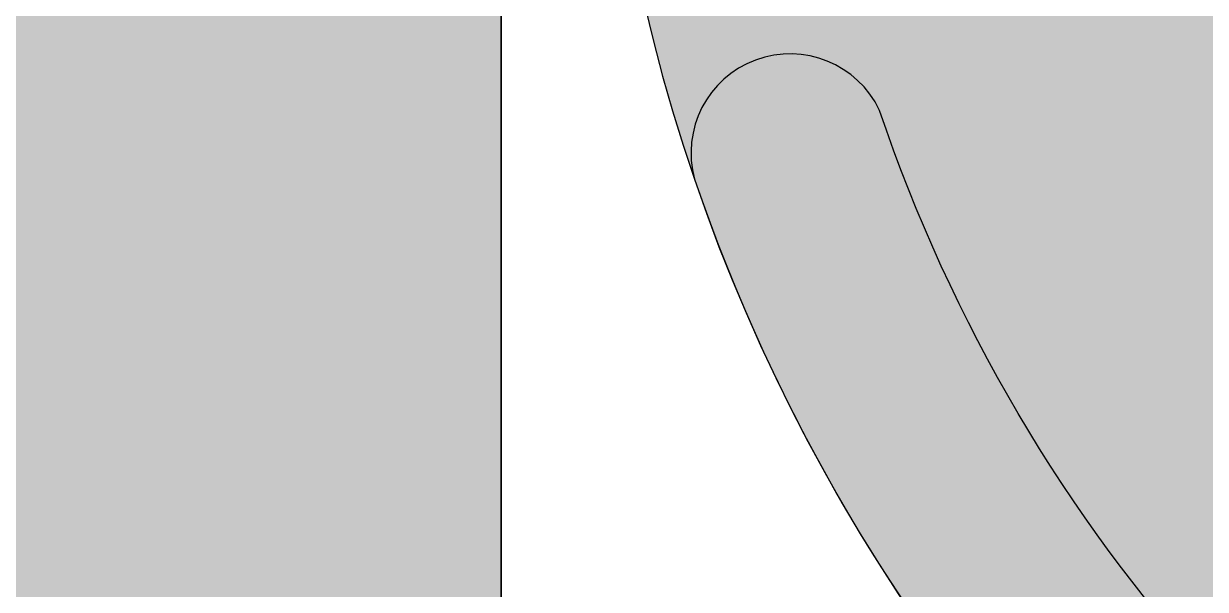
# Model space of a CAD drawing. Header units: millimetres. Extents: x 307301 to 459443, y -2888111 to -2805601.
# Drawn here: x 312460 to 313658, y -2824735 to -2824161 of the extents above; entities that cross this region are included whole.
import ezdxf

# ---------------------------------------------------------------- set-up
doc = ezdxf.new("R2010")
doc.units = ezdxf.units.MM
doc.header["$LTSCALE"] = 10
doc.header["$MEASUREMENT"] = 0
doc.layers.add('Bma-Furniture Hatch', color=6, linetype='Continuous', lineweight=9)
doc.layers.add('COLUMN HATCH', color=252, linetype='Continuous', lineweight=5)
doc.layers.add('COL', color=2, linetype='Continuous')
doc.layers.add('PDA FURNITURE', color=6, linetype='Continuous')

# ---------------------------------------------------------------- blocks, each defined once
blk = doc.blocks.new('A$C9a3b0c70')
at = {"layer": 'COLUMN HATCH'}
h = blk.add_hatch(color=252, dxfattribs=at)
h.dxf.hatch_style = 1
h.paths.add_polyline_path([(8189.9, 9467.3), (7689.9, 9467.3), (7689.9, 7122.3), (8189.9, 7122.3)])
at = {"layer": 'COL'}
blk.add_lwpolyline([(7689.9, 9467.3), (8189.9, 9467.3), (8189.9, 7122.3), (7689.9, 7122.3)], close=True, dxfattribs=at)

msp = doc.modelspace()

# ---------------------------------------------------------------- hatches: boundary and pattern name
at = {"layer": 'Bma-Furniture Hatch', "true_color": 0xffffff}
h = msp.add_hatch(color=7, dxfattribs=at)
h.dxf.hatch_style = 1
edge = h.paths.add_edge_path()
edge.add_arc((313500, -2823869), 454.7, 13.3885, 177.4571)
edge.add_arc((314879.7, -2823724.8), 1838.2, 183.869, 256.5435)
edge.add_arc((314499, -2825059.5), 455.5, 264.0754, 426.5664)
edge.add_arc((314879.7, -2823724.8), 938.2, 182.3774, 257.7169, ccw=False)

# ---------------------------------------------------------------- linework, layer by layer
at = {"layer": 'PDA FURNITURE', "elevation": 0.1}
msp.add_lwpolyline([(324324.1, -2818642.9), (320504.1, -2818647.8), (320504.1, -2823807.9), (319504.1, -2823807.9), (319504.1, -2825712.9), (312944.1, -2825712.9), (312944.1, -2823807.9), (312444.1, -2823807.9), (312444.1, -2825407.9), (310934.1, -2825407.9), (310934.1, -2821218.1), (311629, -2821218.1), (311629, -2820797.9), (309474.1, -2820802.9), (309474.1, -2816532.9), (311052.5, -2816532.9), (311052.5, -2816382.9), (310074.1, -2816382.9), (310074.1, -2814852.9), (311629.1, -2814852.9), (311629.1, -2814492.9), (311009, -2814492.9), (311009, -2812252.9)], dxfattribs=at)
at = {"layer": 'PDA FURNITURE'}
for points in [[(313942.3, -2823763.7, 0.869813), (313045.7, -2823848.9, 0.328177), (314452, -2825512.6, 0.857792), (314680.1, -2824641.6, -0.341107)], [(313327.7, -2824249.1, 0.915104), (313140.1, -2824318.7, 0.205593), (314112.2, -2825395.1, 0.927388), (314207.7, -2825218.9, -0.20854)]]:
    msp.add_lwpolyline(points, format="xyb", close=True, dxfattribs=at)

# ---------------------------------------------------------------- block references
msp.add_blockref('A$C9a3b0c70', (304754.2, -2833275.2))

doc.saveas('drawing.dxf')
